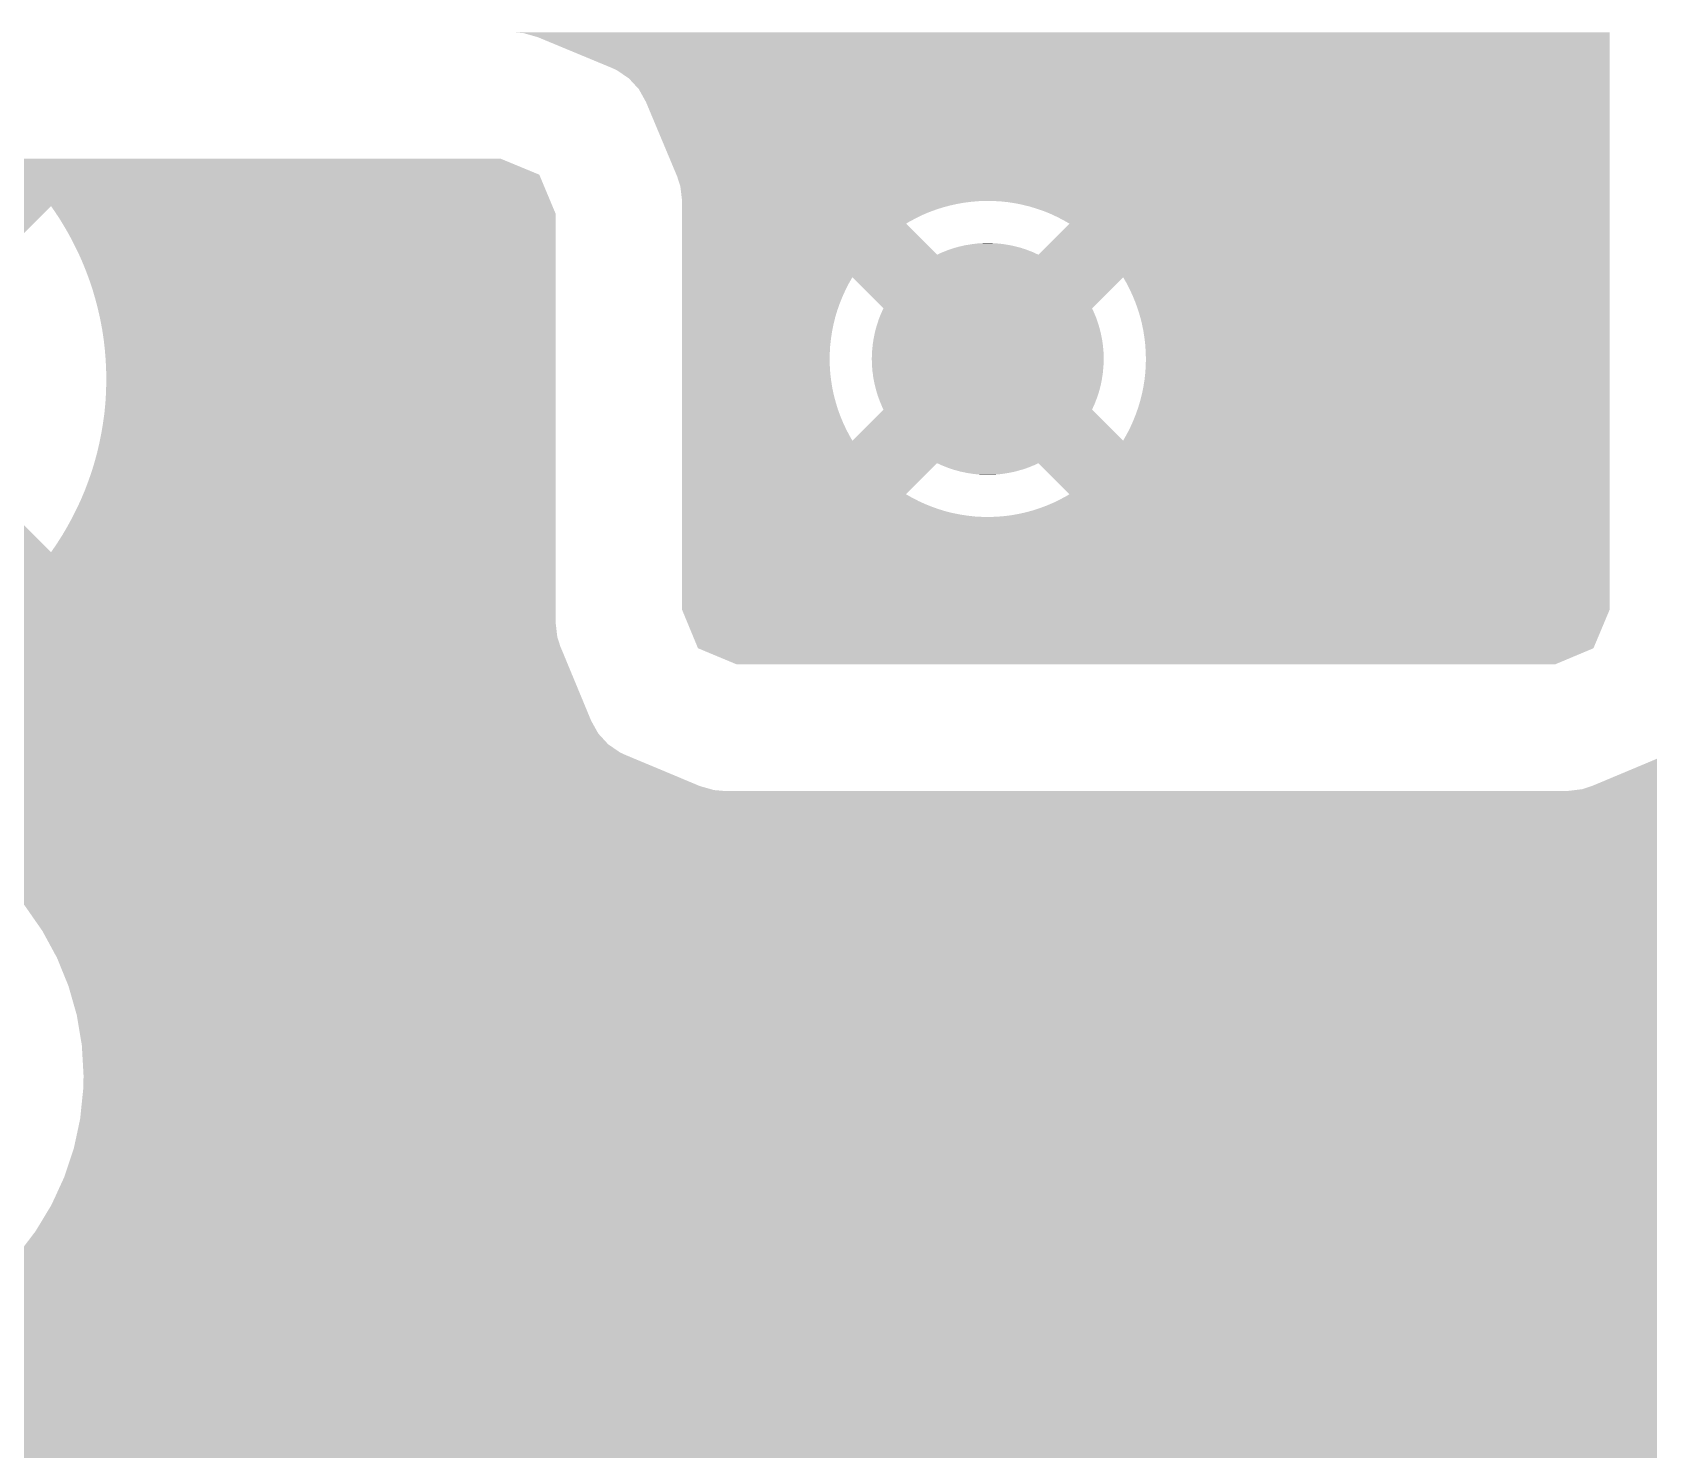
# Model space of a CAD drawing. Extents: x 295 to 953, y 10 to 290.
# Drawn here: x 541.25 to 562.67, y 106.65 to 125.44 of the extents above; entities that cross this region are included whole.
import ezdxf

# ---------------------------------------------------------------- set-up
doc = ezdxf.new("R2010")
doc.units = 0
doc.header["$LTSCALE"] = 5
doc.header["$MEASUREMENT"] = 0
doc.layers.add('GND1', color=7, linetype='CONTINUOUS')

msp = doc.modelspace()

# ---------------------------------------------------------------- linework, layer by layer
at = {"layer": 'GND1'}
for points in [[(547.759, 125.428), (547.624, 125.439), (562.152, 125.428), (562.152, 125.439)], [(547.945, 125.375), (547.759, 125.428), (562.152, 125.375), (562.152, 125.428)], [(548.928, 124.967), (547.945, 125.375), (562.152, 124.967), (562.152, 125.375)], [(548.995, 124.936), (548.928, 124.967), (562.152, 124.936), (562.152, 124.967)], [(549.155, 124.827), (548.995, 124.936), (562.152, 124.827), (562.152, 124.936)], [(549.286, 124.685), (549.155, 124.827), (562.152, 124.685), (562.152, 124.827)], [(549.38, 124.516), (549.286, 124.685), (562.152, 124.516), (562.152, 124.685)], [(549.794, 123.527), (549.38, 124.516), (562.152, 123.527), (562.152, 124.516)], [(540.048, 123.551), (540.259, 123.762), (547.967, 123.551), (547.457, 123.762)], [(539.851, 123.354), (540.047, 123.551), (548.049, 123.354), (547.967, 123.551)], [(549.836, 123.396), (549.794, 123.527), (562.152, 123.396), (562.152, 123.527)], [(549.859, 123.204), (549.836, 123.396), (562.152, 123.204), (562.152, 123.396)], [(531.877, 123.134), (531.685, 123.354), (548.141, 123.134), (548.049, 123.354)], [(549.859, 123.203), (549.859, 123.204), (562.152, 123.203), (562.152, 123.204)], [(549.859, 123.2), (549.859, 123.203), (553.79, 123.2), (553.887, 123.203)], [(549.859, 123.192), (549.859, 123.2), (553.693, 123.192), (553.79, 123.2)], [(549.859, 123.18), (549.859, 123.192), (553.597, 123.18), (553.693, 123.192)], [(549.859, 123.163), (549.859, 123.18), (553.502, 123.163), (553.597, 123.18)], [(553.983, 123.202), (553.887, 123.203), (562.152, 123.202), (562.152, 123.203)], [(554.08, 123.197), (553.983, 123.202), (562.152, 123.197), (562.152, 123.202)], [(554.176, 123.187), (554.08, 123.197), (562.152, 123.187), (562.152, 123.197)], [(554.272, 123.172), (554.176, 123.187), (562.152, 123.172), (562.152, 123.187)], [(554.367, 123.153), (554.272, 123.172), (562.152, 123.153), (562.152, 123.172)], [(535.755, 122.421), (535.043, 123.134), (540.783, 122.421), (541.496, 123.134)], [(541.526, 123.091), (541.496, 123.134), (548.159, 123.091), (548.141, 123.134)], [(541.563, 123.036), (541.526, 123.091), (548.182, 123.036), (548.159, 123.091)], [(541.563, 123.035), (541.563, 123.036), (548.182, 123.035), (548.182, 123.036)], [(541.6, 122.981), (541.563, 123.035), (548.182, 122.981), (548.182, 123.035)], [(541.67, 122.867), (541.6, 122.981), (548.182, 122.867), (548.182, 122.981)], [(549.859, 123.142), (549.859, 123.163), (553.408, 123.142), (553.502, 123.163)], [(549.859, 123.117), (549.859, 123.142), (553.314, 123.117), (553.408, 123.142)], [(549.859, 123.087), (549.859, 123.117), (553.222, 123.087), (553.314, 123.117)], [(549.859, 123.054), (549.859, 123.087), (553.131, 123.054), (553.222, 123.087)], [(549.859, 123.016), (549.859, 123.054), (553.042, 123.016), (553.131, 123.054)], [(549.859, 122.973), (549.859, 123.016), (552.955, 122.973), (553.042, 123.016)], [(549.859, 122.927), (549.859, 122.973), (552.87, 122.927), (552.955, 122.973)], [(554.461, 123.13), (554.367, 123.153), (562.152, 123.13), (562.152, 123.153)], [(554.553, 123.102), (554.461, 123.13), (562.152, 123.102), (562.152, 123.13)], [(554.645, 123.071), (554.553, 123.102), (562.152, 123.071), (562.152, 123.102)], [(554.735, 123.035), (554.645, 123.071), (562.152, 123.035), (562.152, 123.071)], [(554.823, 122.994), (554.735, 123.035), (562.152, 122.994), (562.152, 123.035)], [(554.909, 122.95), (554.823, 122.994), (562.152, 122.95), (562.152, 122.994)], [(541.736, 122.752), (541.67, 122.867), (548.182, 122.752), (548.182, 122.867)], [(541.798, 122.634), (541.736, 122.752), (548.182, 122.634), (548.182, 122.752)], [(549.859, 122.902), (549.859, 122.927), (552.827, 122.902), (552.87, 122.927)], [(549.859, 122.49), (549.859, 122.902), (553.239, 122.49), (552.827, 122.902)], [(554.581, 122.49), (554.993, 122.902), (562.152, 122.49), (562.152, 122.902)], [(554.993, 122.902), (554.909, 122.95), (562.152, 122.902), (562.152, 122.95)], [(541.857, 122.515), (541.798, 122.634), (548.182, 122.515), (548.182, 122.634)], [(553.316, 122.525), (553.373, 122.548), (554.506, 122.525), (554.446, 122.548)], [(553.373, 122.548), (553.393, 122.555), (554.446, 122.548), (554.428, 122.555)], [(553.393, 122.555), (553.451, 122.575), (554.428, 122.555), (554.367, 122.575)], [(553.451, 122.575), (553.472, 122.581), (554.367, 122.575), (554.35, 122.581)], [(553.472, 122.581), (553.531, 122.597), (554.35, 122.581), (554.288, 122.597)], [(553.531, 122.597), (553.552, 122.602), (554.288, 122.597), (554.27, 122.602)], [(553.552, 122.602), (553.612, 122.616), (554.27, 122.602), (554.206, 122.616)], [(553.612, 122.616), (553.634, 122.619), (554.206, 122.616), (554.189, 122.619)], [(553.634, 122.619), (553.694, 122.629), (554.189, 122.619), (554.124, 122.629)], [(553.694, 122.629), (553.717, 122.632), (554.124, 122.629), (554.107, 122.632)], [(553.717, 122.632), (553.776, 122.639), (554.107, 122.632), (554.04, 122.639)], [(553.776, 122.639), (553.803, 122.641), (554.04, 122.639), (554.024, 122.641)], [(553.803, 122.641), (553.859, 122.644), (554.024, 122.641), (553.953, 122.644)], [(553.859, 122.644), (553.942, 122.644), (553.953, 122.644), (553.942, 122.644)], [(541.911, 122.393), (541.857, 122.515), (548.182, 122.393), (548.182, 122.515)], [(541.961, 122.27), (541.911, 122.393), (548.182, 122.27), (548.182, 122.393)], [(549.859, 122.191), (549.859, 122.49), (562.152, 122.191), (562.152, 122.49)], [(553.239, 122.49), (553.296, 122.517), (554.581, 122.49), (554.523, 122.517)], [(553.296, 122.517), (553.316, 122.525), (554.523, 122.517), (554.506, 122.525)], [(542.007, 122.145), (541.961, 122.27), (548.182, 122.145), (548.182, 122.27)], [(542.049, 122.019), (542.007, 122.145), (548.182, 122.019), (548.182, 122.145)], [(549.859, 122.107), (549.859, 122.191), (552.068, 122.107), (552.116, 122.191)], [(549.859, 122.021), (549.859, 122.107), (552.024, 122.021), (552.068, 122.107)], [(552.528, 121.779), (552.116, 122.191), (555.293, 121.779), (555.704, 122.191)], [(555.741, 122.128), (555.704, 122.191), (562.152, 122.128), (562.152, 122.191)], [(555.786, 122.042), (555.741, 122.128), (562.152, 122.042), (562.152, 122.128)], [(542.086, 121.891), (542.049, 122.019), (548.182, 121.891), (548.182, 122.019)], [(542.119, 121.763), (542.086, 121.891), (548.182, 121.763), (548.182, 121.891)], [(549.859, 121.933), (549.859, 122.021), (551.984, 121.933), (552.024, 122.021)], [(549.859, 121.843), (549.859, 121.933), (551.948, 121.843), (551.984, 121.933)], [(555.827, 121.954), (555.786, 122.042), (562.152, 121.954), (562.152, 122.042)], [(555.864, 121.865), (555.827, 121.954), (562.152, 121.865), (562.152, 121.954)], [(542.148, 121.633), (542.119, 121.763), (548.182, 121.633), (548.182, 121.763)], [(549.859, 121.752), (549.859, 121.843), (551.916, 121.752), (551.948, 121.843)], [(549.859, 121.659), (549.859, 121.752), (551.888, 121.659), (551.916, 121.752)], [(552.463, 121.627), (552.482, 121.675), (555.356, 121.627), (555.339, 121.675)], [(552.482, 121.675), (552.493, 121.704), (555.339, 121.675), (555.326, 121.704)], [(552.493, 121.704), (552.515, 121.751), (555.326, 121.704), (555.306, 121.751)], [(552.515, 121.751), (552.528, 121.779), (555.306, 121.751), (555.292, 121.779)], [(552.528, 121.779), (552.528, 121.779), (555.292, 121.779), (555.293, 121.779)], [(555.897, 121.774), (555.864, 121.865), (562.152, 121.774), (562.152, 121.865)], [(555.926, 121.681), (555.897, 121.774), (562.152, 121.681), (562.152, 121.774)], [(555.95, 121.588), (555.926, 121.681), (562.152, 121.588), (562.152, 121.681)], [(542.173, 121.502), (542.148, 121.633), (548.182, 121.502), (548.182, 121.633)], [(542.193, 121.37), (542.173, 121.502), (548.182, 121.37), (548.182, 121.502)], [(549.859, 121.565), (549.859, 121.659), (551.865, 121.565), (551.888, 121.659)], [(549.859, 121.47), (549.859, 121.565), (551.846, 121.47), (551.865, 121.565)], [(549.859, 121.374), (549.859, 121.47), (551.832, 121.374), (551.846, 121.47)], [(552.41, 121.437), (552.416, 121.468), (555.411, 121.437), (555.404, 121.468)], [(552.416, 121.468), (552.429, 121.518), (555.404, 121.468), (555.391, 121.518)], [(552.429, 121.518), (552.438, 121.548), (555.391, 121.518), (555.382, 121.548)], [(552.438, 121.548), (552.454, 121.597), (555.382, 121.548), (555.367, 121.597)], [(552.454, 121.597), (552.463, 121.627), (555.367, 121.597), (555.356, 121.627)], [(555.97, 121.493), (555.95, 121.588), (562.152, 121.493), (562.152, 121.588)], [(555.985, 121.398), (555.97, 121.493), (562.152, 121.398), (562.152, 121.493)], [(542.208, 121.238), (542.193, 121.37), (548.182, 121.238), (548.182, 121.37)], [(549.859, 121.278), (549.859, 121.374), (551.821, 121.278), (551.832, 121.374)], [(549.859, 121.181), (549.859, 121.278), (551.816, 121.181), (551.821, 121.278)], [(552.378, 121.222), (552.383, 121.274), (555.442, 121.222), (555.438, 121.274)], [(552.383, 121.274), (552.386, 121.305), (555.438, 121.274), (555.434, 121.305)], [(552.386, 121.305), (552.394, 121.356), (555.434, 121.305), (555.427, 121.356)], [(552.394, 121.356), (552.399, 121.387), (555.427, 121.356), (555.421, 121.387)], [(552.399, 121.387), (552.41, 121.437), (555.421, 121.387), (555.411, 121.437)], [(555.997, 121.301), (555.985, 121.398), (562.152, 121.301), (562.152, 121.398)], [(556.003, 121.205), (555.997, 121.301), (562.152, 121.205), (562.152, 121.301)], [(542.219, 121.106), (542.208, 121.238), (548.182, 121.106), (548.182, 121.238)], [(542.226, 120.973), (542.219, 121.106), (548.182, 120.973), (548.182, 121.106)], [(549.859, 121.108), (549.859, 121.181), (551.815, 121.108), (551.816, 121.181)], [(549.859, 121.011), (549.859, 121.108), (551.817, 121.011), (551.815, 121.108)], [(552.373, 121.108), (552.374, 121.14), (555.447, 121.108), (555.446, 121.14)], [(552.374, 121.077), (552.373, 121.108), (555.446, 121.077), (555.447, 121.108)], [(552.374, 121.14), (552.376, 121.191), (555.446, 121.14), (555.445, 121.191)], [(552.376, 121.025), (552.374, 121.077), (555.444, 121.025), (555.446, 121.077)], [(552.376, 121.191), (552.378, 121.222), (555.445, 121.191), (555.442, 121.222)], [(555.999, 120.938), (556.004, 121.035), (562.152, 120.938), (562.152, 121.035)], [(556.006, 121.108), (556.003, 121.205), (562.152, 121.108), (562.152, 121.205)], [(556.004, 121.035), (556.006, 121.108), (562.152, 121.035), (562.152, 121.108)], [(542.228, 120.84), (542.226, 120.973), (548.182, 120.84), (548.182, 120.973)], [(542.228, 120.788), (542.228, 120.84), (548.182, 120.788), (548.182, 120.84)], [(549.859, 120.915), (549.859, 121.011), (551.823, 120.915), (551.817, 121.011)], [(549.859, 120.819), (549.859, 120.915), (551.835, 120.819), (551.823, 120.915)], [(549.859, 120.723), (549.859, 120.819), (551.85, 120.723), (551.835, 120.819)], [(552.378, 120.994), (552.376, 121.025), (555.442, 120.994), (555.444, 121.025)], [(552.382, 120.943), (552.378, 120.994), (555.437, 120.943), (555.442, 120.994)], [(552.387, 120.911), (552.382, 120.943), (555.434, 120.911), (555.437, 120.943)], [(552.393, 120.861), (552.387, 120.911), (555.426, 120.861), (555.434, 120.911)], [(552.399, 120.83), (552.393, 120.861), (555.421, 120.83), (555.426, 120.861)], [(552.409, 120.779), (552.399, 120.83), (555.411, 120.779), (555.421, 120.83)], [(555.974, 120.746), (555.989, 120.842), (562.152, 120.746), (562.152, 120.842)], [(555.989, 120.842), (555.999, 120.938), (562.152, 120.842), (562.152, 120.938)], [(542.216, 120.522), (542.224, 120.655), (548.182, 120.522), (548.182, 120.655)], [(542.224, 120.655), (542.228, 120.788), (548.182, 120.655), (548.182, 120.788)], [(549.859, 120.628), (549.859, 120.723), (551.87, 120.628), (551.85, 120.723)], [(549.859, 120.535), (549.859, 120.628), (551.895, 120.535), (551.87, 120.628)], [(552.417, 120.748), (552.409, 120.779), (555.404, 120.748), (555.411, 120.779)], [(552.429, 120.699), (552.417, 120.748), (555.391, 120.699), (555.404, 120.748)], [(552.438, 120.668), (552.429, 120.699), (555.383, 120.668), (555.391, 120.699)], [(552.453, 120.619), (552.438, 120.668), (555.366, 120.619), (555.383, 120.668)], [(552.464, 120.59), (552.453, 120.619), (555.357, 120.59), (555.366, 120.619)], [(555.932, 120.557), (555.955, 120.651), (562.152, 120.557), (562.152, 120.651)], [(555.955, 120.651), (555.974, 120.746), (562.152, 120.651), (562.152, 120.746)], [(542.185, 120.258), (542.203, 120.389), (548.182, 120.258), (548.182, 120.389)], [(542.203, 120.389), (542.216, 120.522), (548.182, 120.389), (548.182, 120.522)], [(549.859, 120.442), (549.859, 120.535), (551.923, 120.442), (551.895, 120.535)], [(549.859, 120.351), (549.859, 120.442), (551.956, 120.351), (551.923, 120.442)], [(552.116, 120.025), (552.528, 120.437), (555.704, 120.025), (555.293, 120.437)], [(552.482, 120.542), (552.464, 120.59), (555.338, 120.542), (555.357, 120.59)], [(552.494, 120.512), (552.482, 120.542), (555.327, 120.512), (555.338, 120.542)], [(552.514, 120.465), (552.494, 120.512), (555.305, 120.465), (555.327, 120.512)], [(552.528, 120.437), (552.514, 120.465), (555.292, 120.437), (555.305, 120.465)], [(552.528, 120.437), (552.528, 120.437), (555.293, 120.437), (555.292, 120.437)], [(555.872, 120.373), (555.904, 120.465), (562.152, 120.373), (562.152, 120.465)], [(555.904, 120.465), (555.932, 120.557), (562.152, 120.465), (562.152, 120.557)], [(542.163, 120.126), (542.185, 120.258), (548.182, 120.126), (548.182, 120.258)], [(549.859, 120.262), (549.859, 120.351), (551.993, 120.262), (551.956, 120.351)], [(549.859, 120.174), (549.859, 120.262), (552.034, 120.174), (551.993, 120.262)], [(549.859, 120.089), (549.859, 120.174), (552.079, 120.089), (552.034, 120.174)], [(555.752, 120.109), (555.796, 120.195), (562.152, 120.109), (562.152, 120.195)], [(555.796, 120.195), (555.836, 120.283), (562.152, 120.195), (562.152, 120.283)], [(555.836, 120.283), (555.872, 120.373), (562.152, 120.283), (562.152, 120.373)], [(542.107, 119.866), (542.137, 119.996), (548.182, 119.866), (548.182, 119.996)], [(542.137, 119.996), (542.163, 120.126), (548.182, 119.996), (548.182, 120.126)], [(549.859, 120.025), (549.859, 120.089), (552.116, 120.025), (552.079, 120.089)], [(549.859, 119.726), (549.859, 120.025), (562.152, 119.726), (562.152, 120.025)], [(555.704, 120.025), (555.752, 120.109), (562.152, 120.025), (562.152, 120.109)], [(542.072, 119.738), (542.107, 119.866), (548.182, 119.738), (548.182, 119.866)], [(541.989, 119.485), (542.033, 119.611), (548.182, 119.485), (548.182, 119.611)], [(542.033, 119.611), (542.072, 119.738), (548.182, 119.611), (548.182, 119.738)], [(549.859, 119.314), (549.859, 119.726), (552.827, 119.314), (553.239, 119.726)], [(553.297, 119.699), (553.239, 119.726), (554.524, 119.699), (554.581, 119.726)], [(553.314, 119.692), (553.297, 119.699), (554.505, 119.692), (554.524, 119.699)], [(553.374, 119.668), (553.314, 119.692), (554.447, 119.668), (554.505, 119.692)], [(553.392, 119.661), (553.374, 119.668), (554.427, 119.661), (554.447, 119.668)], [(553.453, 119.641), (553.392, 119.661), (554.369, 119.641), (554.427, 119.661)], [(553.47, 119.636), (553.453, 119.641), (554.348, 119.636), (554.369, 119.641)], [(553.533, 119.619), (553.47, 119.636), (554.289, 119.619), (554.348, 119.636)], [(553.55, 119.614), (553.533, 119.619), (554.268, 119.614), (554.289, 119.619)], [(553.614, 119.601), (553.55, 119.614), (554.208, 119.601), (554.268, 119.614)], [(553.631, 119.597), (553.614, 119.601), (554.186, 119.597), (554.208, 119.601)], [(553.696, 119.587), (553.631, 119.597), (554.127, 119.587), (554.186, 119.597)], [(553.713, 119.584), (553.696, 119.587), (554.103, 119.584), (554.127, 119.587)], [(553.78, 119.577), (553.713, 119.584), (554.044, 119.577), (554.103, 119.584)], [(553.796, 119.576), (553.78, 119.577), (554.018, 119.576), (554.044, 119.577)], [(553.867, 119.572), (553.796, 119.576), (553.961, 119.572), (554.018, 119.576)], [(553.879, 119.572), (553.867, 119.572), (553.879, 119.572), (553.961, 119.572)], [(554.993, 119.314), (554.581, 119.726), (562.152, 119.314), (562.152, 119.726)], [(541.89, 119.238), (541.942, 119.361), (548.182, 119.238), (548.182, 119.361)], [(541.942, 119.361), (541.989, 119.485), (548.182, 119.361), (548.182, 119.485)], [(535.043, 118.546), (535.755, 119.258), (541.496, 118.546), (540.783, 119.258)], [(541.774, 118.999), (541.834, 119.118), (548.182, 118.999), (548.182, 119.118)], [(541.834, 119.118), (541.89, 119.238), (548.182, 119.118), (548.182, 119.238)], [(549.859, 119.266), (549.859, 119.314), (552.911, 119.266), (552.827, 119.314)], [(549.859, 119.222), (549.859, 119.266), (552.997, 119.222), (552.911, 119.266)], [(549.859, 119.182), (549.859, 119.222), (553.085, 119.182), (552.997, 119.222)], [(549.859, 119.146), (549.859, 119.182), (553.175, 119.146), (553.085, 119.182)], [(549.859, 119.114), (549.859, 119.146), (553.267, 119.114), (553.175, 119.146)], [(549.859, 119.086), (549.859, 119.114), (553.359, 119.086), (553.267, 119.114)], [(554.506, 119.099), (554.598, 119.129), (562.152, 119.099), (562.152, 119.129)], [(554.598, 119.129), (554.689, 119.163), (562.152, 119.129), (562.152, 119.163)], [(554.689, 119.163), (554.778, 119.201), (562.152, 119.163), (562.152, 119.201)], [(554.778, 119.201), (554.865, 119.243), (562.152, 119.201), (562.152, 119.243)], [(554.865, 119.243), (554.95, 119.289), (562.152, 119.243), (562.152, 119.289)], [(554.95, 119.289), (554.993, 119.314), (562.152, 119.289), (562.152, 119.314)], [(541.71, 118.882), (541.774, 118.999), (548.182, 118.882), (548.182, 118.999)], [(549.859, 119.063), (549.859, 119.086), (553.453, 119.063), (553.359, 119.086)], [(549.859, 119.044), (549.859, 119.063), (553.548, 119.044), (553.453, 119.063)], [(549.859, 119.03), (549.859, 119.044), (553.644, 119.03), (553.548, 119.044)], [(549.859, 119.019), (549.859, 119.03), (553.74, 119.019), (553.644, 119.03)], [(549.859, 119.014), (549.859, 119.019), (553.837, 119.014), (553.74, 119.019)], [(549.859, 119.013), (549.859, 119.014), (553.934, 119.013), (553.837, 119.014)], [(549.859, 117.785), (549.859, 119.013), (562.152, 117.785), (562.152, 119.013)], [(553.934, 119.013), (554.03, 119.016), (562.152, 119.013), (562.152, 119.016)], [(554.03, 119.016), (554.127, 119.024), (562.152, 119.016), (562.152, 119.024)], [(554.127, 119.024), (554.223, 119.036), (562.152, 119.024), (562.152, 119.036)], [(554.223, 119.036), (554.318, 119.053), (562.152, 119.036), (562.152, 119.053)], [(554.318, 119.053), (554.413, 119.074), (562.152, 119.053), (562.152, 119.074)], [(554.413, 119.074), (554.506, 119.099), (562.152, 119.074), (562.152, 119.099)], [(541.571, 118.655), (541.643, 118.768), (548.182, 118.655), (548.182, 118.768)], [(541.643, 118.768), (541.71, 118.882), (548.182, 118.768), (548.182, 118.882)], [(531.808, 118.459), (531.875, 118.546), (548.182, 118.459), (548.182, 118.546)], [(541.496, 118.546), (541.571, 118.655), (548.182, 118.546), (548.182, 118.655)], [(531.681, 118.326), (531.808, 118.459), (548.182, 118.326), (548.182, 118.459)], [(540.561, 117.616), (539.851, 118.326), (548.182, 117.616), (548.182, 118.326)], [(540.477, 117.554), (540.563, 117.613), (548.19, 117.554), (548.183, 117.613)], [(540.563, 117.613), (540.561, 117.616), (548.183, 117.613), (548.182, 117.616)], [(549.859, 117.783), (549.859, 117.785), (562.151, 117.783), (562.152, 117.785)], [(549.859, 117.782), (549.859, 117.783), (562.151, 117.782), (562.151, 117.783)], [(550.07, 117.272), (549.859, 117.782), (561.937, 117.272), (562.151, 117.782)], [(540.135, 117.348), (540.252, 117.413), (548.229, 117.348), (548.208, 117.413)], [(540.252, 117.413), (540.27, 117.424), (548.208, 117.413), (548.205, 117.424)], [(540.27, 117.424), (540.366, 117.481), (548.205, 117.424), (548.198, 117.481)], [(540.366, 117.481), (540.477, 117.554), (548.198, 117.481), (548.19, 117.554)], [(539.651, 117.13), (539.775, 117.178), (548.315, 117.13), (548.295, 117.178)], [(539.775, 117.178), (539.897, 117.231), (548.295, 117.178), (548.273, 117.231)], [(539.897, 117.231), (540.017, 117.287), (548.273, 117.231), (548.249, 117.287)], [(540.017, 117.287), (540.031, 117.294), (548.249, 117.287), (548.246, 117.294)], [(540.031, 117.294), (540.135, 117.348), (548.246, 117.294), (548.229, 117.348)], [(550.586, 117.057), (550.071, 117.272), (561.425, 117.057), (561.937, 117.272)], [(539.011, 116.951), (539.141, 116.978), (548.389, 116.951), (548.378, 116.978)], [(539.141, 116.978), (539.27, 117.009), (548.378, 116.978), (548.365, 117.009)], [(539.27, 117.009), (539.398, 117.045), (548.365, 117.009), (548.35, 117.045)], [(539.398, 117.045), (539.525, 117.085), (548.35, 117.045), (548.333, 117.085)], [(539.525, 117.085), (539.651, 117.13), (548.333, 117.085), (548.315, 117.13)], [(550.586, 117.057), (550.586, 117.057), (561.424, 117.057), (561.425, 117.057)], [(525.272, 116.311), (525.272, 116.881), (548.654, 116.311), (548.418, 116.881)], [(538.217, 116.881), (538.35, 116.882), (548.418, 116.881), (548.418, 116.882)], [(538.35, 116.882), (538.483, 116.887), (548.418, 116.882), (548.416, 116.887)], [(538.483, 116.887), (538.616, 116.896), (548.416, 116.887), (548.412, 116.896)], [(538.616, 116.896), (538.748, 116.91), (548.412, 116.896), (548.406, 116.91)], [(538.748, 116.91), (538.88, 116.928), (548.406, 116.91), (548.398, 116.928)], [(538.88, 116.928), (539.011, 116.951), (548.398, 116.928), (548.389, 116.951)], [(525.272, 116.142), (525.272, 116.311), (548.748, 116.142), (548.654, 116.311)], [(525.272, 115.999), (525.272, 116.142), (548.879, 115.999), (548.748, 116.142)], [(525.272, 115.89), (525.272, 115.999), (549.038, 115.89), (548.879, 115.999)], [(525.272, 115.859), (525.272, 115.89), (549.105, 115.859), (549.038, 115.89)], [(525.272, 115.562), (525.272, 115.859), (549.816, 115.562), (549.105, 115.859)], [(562.426, 115.659), (562.902, 115.859), (615.551, 115.659), (615.351, 115.859)], [(529.218, 115.558), (529.085, 115.562), (549.825, 115.558), (549.816, 115.562)], [(529.35, 115.549), (529.218, 115.558), (549.846, 115.549), (549.825, 115.558)], [(529.483, 115.536), (529.35, 115.549), (549.876, 115.536), (549.846, 115.549)], [(529.615, 115.519), (529.483, 115.536), (549.918, 115.519), (549.876, 115.536)], [(529.746, 115.497), (529.615, 115.519), (549.97, 115.497), (549.918, 115.519)], [(529.876, 115.471), (529.746, 115.497), (550.033, 115.471), (549.97, 115.497)], [(529.985, 115.445), (529.876, 115.471), (550.094, 115.445), (550.033, 115.471)], [(561.939, 115.455), (562.097, 115.521), (614.92, 115.455), (614.959, 115.521)], [(562.097, 115.521), (562.249, 115.585), (614.959, 115.521), (615.001, 115.585)], [(562.249, 115.585), (562.426, 115.659), (640.185, 115.585), (640.147, 115.659)], [(530.006, 115.44), (529.985, 115.445), (550.111, 115.44), (550.094, 115.445)], [(530.134, 115.406), (530.006, 115.44), (550.232, 115.406), (550.111, 115.44)], [(530.179, 115.392), (530.134, 115.406), (550.28, 115.392), (550.232, 115.406)], [(530.216, 115.38), (530.179, 115.392), (550.418, 115.38), (550.28, 115.392)], [(530.261, 115.366), (530.216, 115.38), (614.876, 115.366), (614.882, 115.38)], [(530.387, 115.323), (530.261, 115.366), (614.857, 115.323), (614.876, 115.366)], [(530.405, 115.316), (530.387, 115.323), (614.854, 115.316), (614.857, 115.323)], [(530.511, 115.275), (530.405, 115.316), (614.839, 115.275), (614.854, 115.316)], [(530.549, 115.259), (530.511, 115.275), (614.833, 115.259), (614.839, 115.275)], [(538.547, 115.244), (538.353, 115.259), (614.827, 115.244), (614.833, 115.259)], [(561.594, 115.38), (561.645, 115.386), (614.882, 115.38), (614.885, 115.386)], [(561.645, 115.386), (561.786, 115.403), (614.885, 115.386), (614.893, 115.403)], [(561.786, 115.403), (561.918, 115.446), (614.893, 115.403), (614.915, 115.446)], [(561.918, 115.446), (561.939, 115.455), (614.915, 115.446), (614.92, 115.455)], [(538.756, 115.228), (538.547, 115.244), (614.822, 115.228), (614.827, 115.244)], [(539.055, 115.171), (538.756, 115.228), (614.805, 115.171), (614.822, 115.228)], [(539.153, 115.152), (539.055, 115.171), (614.8, 115.152), (614.805, 115.171)], [(539.334, 115.096), (539.153, 115.152), (614.787, 115.096), (614.8, 115.152)], [(539.539, 115.033), (539.334, 115.096), (614.775, 115.033), (614.787, 115.096)], [(539.567, 115.021), (539.539, 115.033), (614.773, 115.021), (614.775, 115.033)], [(539.742, 114.944), (539.567, 115.021), (614.764, 114.944), (614.773, 115.021)], [(539.91, 114.872), (539.742, 114.944), (614.759, 114.872), (614.764, 114.944)], [(539.917, 114.868), (539.91, 114.872), (614.759, 114.868), (614.759, 114.872)], [(540.051, 114.791), (539.917, 114.868), (614.758, 114.791), (614.759, 114.868)], [(540.184, 114.714), (540.051, 114.791), (614.762, 114.714), (614.758, 114.791)], [(540.26, 114.671), (540.184, 114.714), (614.767, 114.671), (614.762, 114.714)], [(540.305, 114.638), (540.26, 114.671), (614.771, 114.638), (614.767, 114.671)], [(540.409, 114.562), (540.305, 114.638), (614.784, 114.562), (614.771, 114.638)], [(540.511, 114.488), (540.409, 114.562), (614.801, 114.488), (614.784, 114.562)], [(540.587, 114.432), (540.511, 114.488), (614.817, 114.432), (614.801, 114.488)], [(540.607, 114.414), (540.587, 114.432), (614.822, 114.414), (614.817, 114.432)], [(540.686, 114.342), (540.607, 114.414), (614.848, 114.342), (614.822, 114.414)], [(540.763, 114.271), (540.686, 114.342), (614.878, 114.271), (614.848, 114.342)], [(540.838, 114.202), (540.763, 114.271), (614.912, 114.202), (614.878, 114.271)], [(540.885, 114.159), (540.838, 114.202), (614.937, 114.159), (614.912, 114.202)], [(540.906, 114.135), (540.885, 114.159), (614.95, 114.135), (614.937, 114.159)], [(540.962, 114.071), (540.906, 114.135), (614.992, 114.071), (614.95, 114.135)], [(540.973, 114.058), (540.962, 114.071), (615.001, 114.058), (614.992, 114.071)], [(540.998, 114.03), (540.973, 114.058), (669.978, 114.03), (670.012, 114.058)], [(541.038, 113.984), (540.998, 114.03), (669.938, 113.984), (669.978, 114.03)], [(541.151, 113.855), (541.038, 113.984), (615.422, 113.855), (615.551, 113.984)], [(541.227, 113.746), (541.151, 113.855), (615.313, 113.746), (615.422, 113.855)], [(541.256, 113.704), (541.227, 113.746), (615.377, 113.704), (615.313, 113.746)], [(541.283, 113.665), (541.256, 113.704), (615.443, 113.665), (615.377, 113.704)], [(541.308, 113.63), (541.283, 113.665), (615.512, 113.63), (615.443, 113.665)], [(541.329, 113.599), (541.308, 113.63), (615.582, 113.599), (615.512, 113.63)], [(541.348, 113.572), (541.329, 113.599), (615.654, 113.572), (615.582, 113.599)], [(541.363, 113.55), (541.348, 113.572), (615.727, 113.55), (615.654, 113.572)], [(541.376, 113.532), (541.363, 113.55), (615.802, 113.532), (615.727, 113.55)], [(541.382, 113.523), (541.376, 113.532), (615.847, 113.523), (615.802, 113.532)], [(541.385, 113.518), (541.382, 113.523), (615.878, 113.518), (615.847, 113.523)], [(541.39, 113.509), (541.385, 113.518), (615.954, 113.509), (615.878, 113.518)], [(541.393, 113.504), (541.39, 113.509), (616.03, 113.504), (615.954, 113.509)], [(541.393, 113.503), (541.393, 113.504), (616.107, 113.503), (616.03, 113.504)], [(541.414, 113.464), (541.393, 113.503), (665.399, 113.464), (665.436, 113.503)], [(541.522, 113.265), (541.414, 113.464), (665.276, 113.265), (665.399, 113.464)], [(541.533, 113.245), (541.522, 113.265), (665.268, 113.245), (665.276, 113.265)], [(541.54, 113.231), (541.533, 113.245), (569.789, 113.231), (570.021, 113.245)], [(541.572, 113.174), (541.54, 113.231), (569.563, 113.174), (569.789, 113.231)], [(541.575, 113.168), (541.572, 113.174), (569.551, 113.168), (569.563, 113.174)], [(541.613, 113.074), (541.575, 113.168), (569.352, 113.074), (569.551, 113.168)], [(541.669, 112.936), (541.613, 113.074), (569.164, 112.936), (569.352, 113.074)], [(541.727, 112.794), (541.669, 112.936), (569.033, 112.794), (569.164, 112.936)], [(541.735, 112.765), (541.727, 112.794), (569.006, 112.765), (569.033, 112.794)], [(541.792, 112.567), (541.735, 112.765), (568.883, 112.567), (569.006, 112.765)], [(541.838, 112.405), (541.792, 112.567), (568.822, 112.405), (568.883, 112.567)], [(541.847, 112.349), (541.838, 112.405), (568.801, 112.349), (568.822, 112.405)], [(541.885, 112.119), (541.847, 112.349), (568.761, 112.119), (568.801, 112.349)], [(541.901, 112.028), (541.885, 112.119), (568.757, 112.028), (568.761, 112.119)], [(541.904, 112.006), (541.901, 112.028), (568.759, 112.006), (568.757, 112.028)], [(541.916, 111.796), (541.904, 112.006), (568.78, 111.796), (568.759, 112.006)], [(541.927, 111.603), (541.916, 111.796), (568.837, 111.603), (568.78, 111.796)], [(541.916, 111.365), (541.923, 111.436), (568.953, 111.365), (568.916, 111.436)], [(541.923, 111.436), (541.926, 111.572), (568.916, 111.436), (568.846, 111.572)], [(541.926, 111.572), (541.927, 111.603), (568.846, 111.572), (568.837, 111.603)], [(541.882, 111.034), (541.897, 111.183), (569.271, 111.034), (569.098, 111.183)], [(541.897, 111.183), (541.916, 111.365), (569.098, 111.183), (568.953, 111.365)], [(541.857, 110.916), (541.881, 111.031), (569.478, 110.916), (569.275, 111.031)], [(541.881, 111.031), (541.882, 111.034), (569.275, 111.031), (569.271, 111.034)], [(541.797, 110.639), (541.834, 110.809), (639.239, 110.639), (639.364, 110.809)], [(541.834, 110.81), (541.841, 110.841), (569.93, 110.81), (569.699, 110.841)], [(541.834, 110.809), (541.834, 110.81), (639.364, 110.809), (639.365, 110.81)], [(541.841, 110.841), (541.857, 110.916), (569.699, 110.841), (569.478, 110.916)], [(541.741, 110.471), (541.765, 110.543), (639.128, 110.471), (639.168, 110.543)], [(541.765, 110.543), (541.797, 110.639), (639.168, 110.543), (639.239, 110.639)], [(541.681, 110.29), (541.711, 110.382), (605.568, 110.29), (605.616, 110.382)], [(541.711, 110.382), (541.741, 110.471), (605.616, 110.382), (605.667, 110.471)], [(541.598, 110.102), (541.642, 110.197), (605.484, 110.102), (605.524, 110.197)], [(541.642, 110.197), (541.669, 110.256), (605.524, 110.197), (605.551, 110.256)], [(541.669, 110.256), (541.681, 110.29), (605.551, 110.256), (605.568, 110.29)], [(541.5, 109.889), (541.508, 109.907), (605.412, 109.889), (605.417, 109.907)], [(541.508, 109.907), (541.554, 110.005), (605.417, 109.907), (605.449, 110.005)], [(541.554, 110.005), (541.598, 110.102), (605.449, 110.005), (605.484, 110.102)], [(541.329, 109.606), (541.39, 109.707), (605.349, 109.606), (605.367, 109.707)], [(541.39, 109.707), (541.451, 109.808), (605.367, 109.707), (605.39, 109.808)], [(541.451, 109.808), (541.5, 109.889), (605.39, 109.808), (605.412, 109.889)], [(541.183, 109.401), (541.261, 109.504), (605.326, 109.401), (605.335, 109.504)], [(541.261, 109.504), (541.291, 109.543), (605.335, 109.504), (605.34, 109.543)], [(541.291, 109.543), (541.329, 109.606), (605.34, 109.543), (605.349, 109.606)], [(541.054, 109.234), (541.104, 109.298), (605.32, 109.234), (605.321, 109.298)], [(541.104, 109.298), (541.183, 109.401), (605.321, 109.298), (605.326, 109.401)], [(540.859, 109.028), (540.958, 109.131), (605.329, 109.028), (605.322, 109.131)], [(540.958, 109.131), (541.045, 109.222), (605.322, 109.131), (605.32, 109.222)], [(541.045, 109.222), (541.054, 109.234), (605.32, 109.222), (605.32, 109.234)], [(540.517, 108.722), (540.638, 108.824), (605.375, 108.722), (605.355, 108.824)], [(540.638, 108.824), (540.76, 108.925), (605.355, 108.824), (605.34, 108.925)], [(540.76, 108.925), (540.765, 108.93), (605.34, 108.925), (605.339, 108.93)], [(540.765, 108.93), (540.859, 109.028), (605.339, 108.93), (605.329, 109.028)], [(540.233, 108.523), (540.382, 108.622), (605.428, 108.523), (605.4, 108.622)], [(540.382, 108.622), (540.455, 108.671), (605.4, 108.622), (605.388, 108.671)], [(540.455, 108.671), (540.517, 108.722), (605.388, 108.671), (605.375, 108.722)], [(539.889, 108.33), (540.076, 108.426), (605.498, 108.33), (605.461, 108.426)], [(540.076, 108.426), (540.118, 108.447), (605.461, 108.426), (605.454, 108.447)], [(540.118, 108.447), (540.233, 108.523), (605.454, 108.447), (605.428, 108.523)], [(539.381, 108.119), (539.546, 108.182), (573.46, 108.119), (573.615, 108.182)], [(539.546, 108.182), (539.716, 108.246), (573.615, 108.182), (573.893, 108.246)], [(539.716, 108.246), (539.759, 108.263), (573.893, 108.246), (574.12, 108.263)], [(539.759, 108.263), (539.767, 108.267), (574.12, 108.263), (574.178, 108.267)], [(539.767, 108.267), (539.889, 108.33), (605.526, 108.267), (605.498, 108.33)], [(538.59, 107.96), (538.99, 108.017), (573.159, 107.96), (573.255, 108.017)], [(538.99, 108.017), (539.21, 108.074), (573.255, 108.017), (573.35, 108.074)], [(539.21, 108.074), (539.381, 108.119), (573.35, 108.074), (573.46, 108.119)], [(529.915, 107.744), (530.033, 107.772), (572.887, 107.744), (572.921, 107.772)], [(530.033, 107.772), (530.161, 107.808), (572.921, 107.772), (572.964, 107.808)], [(530.161, 107.808), (530.288, 107.848), (572.964, 107.808), (573.011, 107.848)], [(530.288, 107.848), (530.414, 107.893), (573.011, 107.848), (573.064, 107.893)], [(530.414, 107.893), (530.502, 107.927), (573.064, 107.893), (573.106, 107.927)], [(530.502, 107.927), (530.538, 107.941), (573.106, 107.927), (573.129, 107.941)], [(530.538, 107.941), (530.55, 107.947), (573.129, 107.941), (573.138, 107.947)], [(538.186, 107.947), (538.59, 107.96), (573.138, 107.947), (573.159, 107.96)], [(525.272, 107.643), (525.272, 107.644), (569.789, 107.643), (569.802, 107.644)], [(525.272, 107.586), (525.272, 107.643), (569.563, 107.586), (569.789, 107.643)], [(525.272, 107.486), (525.272, 107.586), (569.352, 107.486), (569.563, 107.586)], [(528.98, 107.644), (529.113, 107.645), (569.802, 107.644), (569.81, 107.645)], [(529.113, 107.645), (529.246, 107.65), (569.81, 107.645), (569.895, 107.65)], [(529.246, 107.65), (529.349, 107.657), (569.895, 107.65), (570.021, 107.657)], [(529.349, 107.657), (529.379, 107.659), (572.811, 107.657), (572.813, 107.659)], [(529.379, 107.659), (529.511, 107.673), (572.813, 107.659), (572.825, 107.673)], [(529.511, 107.673), (529.643, 107.691), (572.825, 107.673), (572.841, 107.691)], [(529.643, 107.691), (529.774, 107.714), (572.841, 107.691), (572.861, 107.714)], [(529.774, 107.714), (529.904, 107.741), (572.861, 107.714), (572.884, 107.741)], [(529.904, 107.741), (529.915, 107.744), (572.884, 107.741), (572.887, 107.744)], [(525.272, 107.348), (525.272, 107.486), (569.164, 107.348), (569.352, 107.486)], [(525.272, 107.177), (525.272, 107.348), (569.006, 107.177), (569.164, 107.348)], [(525.272, 106.979), (525.272, 107.177), (568.883, 106.979), (569.006, 107.177)], [(525.272, 106.761), (525.272, 106.979), (568.801, 106.761), (568.883, 106.979)], [(525.272, 106.531), (525.272, 106.761), (568.761, 106.531), (568.801, 106.761)]]:
    msp.add_solid(points, dxfattribs=at)

doc.saveas('drawing.dxf')
